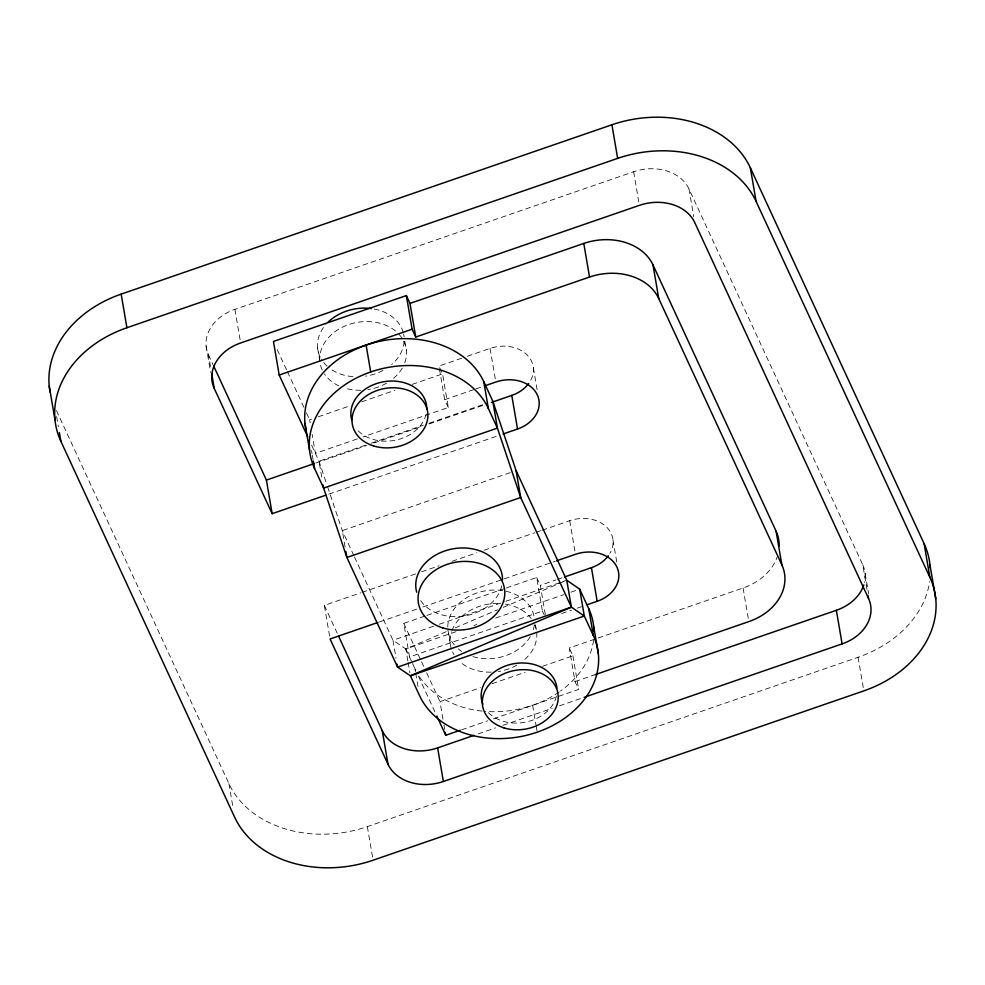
<?xml version="1.0" encoding="UTF-8"?>
<svg xmlns="http://www.w3.org/2000/svg" width="985" height="985" viewBox="0 0 985 985"><rect width="100%" height="100%" fill="white"/><g stroke="black" fill="none" stroke-linecap="round" stroke-linejoin="round"><path stroke-width="0.74" stroke-dasharray="4.92 3.69" d="M354.477 556.968L392.978 640.238L405.808 648.943L446.759 631.459M455.23 627.851L497.585 609.777M503.237 607.363L565.365 580.854M210.495 366.482L208.488 354.797A43.623 34.044 -9.7 0 1 234.91 309.352L633.638 171.759A43.623 34.044 -9.7 0 1 689.008 188.972L862.774 564.848L867.022 589.683M461.669 358.22L438.941 366.063L442.56 373.894L448.31 407.507L363.071 436.921M467.346 356.262L490.062 348.419A32.714 25.536 -9.7 0 1 525.104 353.147A32.714 25.536 -9.7 0 1 530.287 381.047M310.152 422.688L309.659 419.758L312.541 418.76M318.327 416.766L350.106 405.808M361.667 401.818L394.887 390.343M412.223 384.359L442.56 373.894M448.31 407.507L444.691 399.676L474.511 389.383M475.927 388.89L483.032 386.44M357.296 438.916L315.397 453.371L312.159 434.373M365.373 445.208L319.017 461.202L322.083 479.129M371.16 443.213L423.304 425.212M429.103 423.218L487.033 403.222M315.779 463.048L366.592 445.515M373.857 443.004L421.765 426.468M429.029 423.969L484.201 404.933M328.781 494.15L497.203 436.035M510.304 472.628L342.287 530.607L345.107 547.032M329.581 636.064L324.336 605.381L360.633 592.847M362.086 592.354L415.805 573.812M421.617 571.805L439.039 565.796M452.103 561.29L476.789 552.77M484.041 550.258L534.867 532.725M536.308 532.22L540.667 530.718M542.119 530.226L569.712 520.696A32.714 25.536 -9.7 0 1 604.753 525.424A32.714 25.536 -9.7 0 1 609.937 553.324M379.447 621.954L417.197 608.927M423.008 606.92L502.855 579.365M504.308 578.86L555.121 561.327M506.352 587.971L536.69 577.493L542.439 611.106L409.526 656.97L403.776 623.357L425.446 615.884M426.899 615.391L504.911 588.464M545.308 614.554L540.309 585.324L555.934 579.931M557.35 579.451L563.026 577.481M433.523 626.238L392.978 640.238L396.044 658.165M439.322 624.244L504.505 601.749M505.945 601.244L566.781 580.251M407.852 660.886L405.808 648.943L456.535 631.508M473.92 625.524L476.814 624.527M495.652 618.051L563.765 594.644M571.017 592.145L579.709 589.165M561.672 613.544L571.608 610.121M577.296 608.151L581.556 606.686M493.399 718.828L578.638 689.414L575.018 681.583L569.268 647.97L596.787 638.477M598.24 637.972L743.072 587.996A54.532 42.564 -9.7 0 0 777.941 554.53M442.979 719.21L439.987 701.677L480.434 687.715M491.995 683.725L525.214 672.262M542.55 666.279L572.888 655.801L569.268 647.97M575.018 681.583L595.297 674.59M461.62 729.799L487.624 720.823M478.23 733.874L495.627 727.866M502.879 725.366L552.179 708.35M559.431 705.851L582.627 697.848M56.428 410.499L228.902 783.592A109.064 85.116 -9.7 0 0 367.343 826.624L858.083 657.266A109.064 85.116 -9.7 0 0 929.643 581.593M536.69 577.493L540.309 585.324M542.439 611.106L544.249 615.022M277.265 349.7L286.795 370.298M287.423 371.677L303.946 407.396M306.483 412.887L309.659 419.758M403.776 623.357L420.927 660.455M421.568 661.834L424.104 667.325M426.64 672.817L439.987 701.677M311.592 445.121L319.017 461.202L326.774 484.337M405.808 648.943L412.062 662.462M412.518 663.447L415.879 670.711M418.416 676.202L436.195 714.667M353.837 555.577L342.287 530.607L327.266 485.777M208.488 354.797L212.994 364.536M324.336 605.381L337.855 634.611M865.125 573.43L868.622 593.893M858.083 657.266L863.328 687.949M689.008 188.972L693.76 216.725M743.072 587.996L748.317 618.678M633.638 171.759L638.883 202.442M613.002 540.051L617.004 563.432M569.712 520.696L575.203 552.844M533.365 367.774L537.108 389.691M572.888 655.801L578.638 689.414M490.062 348.419L495.566 380.567M535.421 624.822L536.443 630.806A43.623 34.044 -9.7 0 0 534.929 625.081M532.626 705.285L535.951 724.714M536.197 726.204L536.973 730.685M439.445 368.981L444.691 399.676M404.835 341.426L406.374 350.389M450.194 643.34L447.904 629.895A43.623 34.044 -9.7 0 0 454.368 644.941M443.976 725.046L444.727 729.429M415.461 671.708L414.956 668.716A92.701 72.348 -9.7 0 0 416.261 671.351M415.719 673.198L418.022 686.643M408.11 662.376L409.895 672.841M317.576 347.988L319.62 359.944M311.506 450.588L312.011 453.568M312.27 455.07L313.033 459.552M367.343 826.624L372.835 858.772M234.91 309.352L240.402 341.5M206.136 346.203L210.63 372.502M228.902 783.592L233.15 808.439M56.637 416.483L58.386 426.714M501.784 585.755A43.623 34.044 -9.7 0 1 464.415 615.957A43.623 34.044 -9.7 0 1 419.647 599.102M556.439 696.075A38.169 29.796 -9.7 0 1 525.337 722.165A38.169 29.796 -9.7 0 1 486.061 709.914M593.561 640.188A92.701 72.348 -9.7 0 1 560.477 691.027M559.221 691.913A92.701 72.348 -9.7 0 1 485.051 711.367M482.121 711.096A92.701 72.348 -9.7 0 1 416.963 672.669M426.123 414.119A38.169 29.796 -9.7 0 1 395.071 440.246A38.169 29.796 -9.7 0 1 355.77 428.044M534.326 624.835A43.623 34.044 -9.7 0 1 532.651 631.619M530.312 636.544A43.623 34.044 -9.7 0 1 472.468 656.503M461.768 651.491A43.623 34.044 -9.7 0 1 458.37 648.955M447.769 626.928A43.623 34.044 -9.7 0 1 504.554 590.938M505.908 591.209A43.623 34.044 -9.7 0 1 534.215 617.386M536.702 632.296A43.623 34.044 -9.7 0 1 523.072 660.886M516.842 665.109A43.623 34.044 -9.7 0 1 498.25 671.536M491.17 672.164A43.623 34.044 -9.7 0 1 459.626 661.477M453.962 654.606A43.623 34.044 -9.7 0 1 452.546 651.935M451.45 649.152A43.623 34.044 -9.7 0 1 451.499 631.841M451.943 630.572A43.623 34.044 -9.7 0 1 499.961 603.546M505.49 604.137A43.623 34.044 -9.7 0 1 531.198 618.481M862.774 564.848A43.623 34.044 -9.7 0 1 864.534 582.394M398.876 334.174A43.623 34.044 -9.7 0 1 404.626 363.157M402.274 368.082A43.623 34.044 -9.7 0 1 392.756 378.979M386.514 383.202A43.623 34.044 -9.7 0 1 367.922 389.617M360.855 390.245A43.623 34.044 -9.7 0 1 344.442 388.041M338.815 385.861A43.623 34.044 -9.7 0 1 324.471 373.992M322.23 370.028A43.623 34.044 -9.7 0 1 320.063 362.899M319.879 361.433A43.623 34.044 -9.7 0 1 347.126 325.136A43.623 34.044 -9.7 0 1 396.943 332.253M404.145 341.413A43.623 34.044 -9.7 0 1 391.624 364.561M383.017 370.434A43.623 34.044 -9.7 0 1 365.632 376.184M352.913 376.652A43.623 34.044 -9.7 0 1 328.042 367.048M326.995 366.125A43.623 34.044 -9.7 0 1 321.344 359.254M319.928 356.582A43.623 34.044 -9.7 0 1 325.826 324.533M374.226 309.019A43.623 34.044 -9.7 0 1 403.259 332.561M403.616 334.013A43.623 34.044 -9.7 0 1 404.072 336.944"/><path stroke-width="1.48" d="M306.163 430.543A92.701 72.348 -9.7 0 1 373.204 342.879A92.701 72.348 -9.7 0 1 483.77 381.651L492.82 401.227L516.103 470.621L566.781 580.251L579.709 589.165L584.302 616.044L410.4 675.821L419.548 695.607A92.701 72.348 -9.7 0 0 537.219 732.175A92.701 72.348 -9.7 0 0 593.352 635.62L584.302 616.044L571.374 607.142L410.4 675.821L397.571 667.116L346.892 557.485L323.622 488.092L314.572 468.515L313.292 461.042M50.1 392.104A109.064 85.116 -9.7 0 1 121.167 294.121L611.919 124.775A109.064 85.116 -9.7 0 1 750.348 167.795L924.115 543.671A109.064 85.116 -9.7 0 1 930.234 568.086M60.885 441.329A109.064 85.116 -9.7 0 1 126.917 327.734L617.657 158.376A109.064 85.116 -9.7 0 1 756.098 201.408L929.865 577.284A109.064 85.116 -9.7 0 1 863.833 690.879L373.081 860.225A109.064 85.116 -9.7 0 1 234.652 817.205L60.885 441.329L59.383 432.55M595.297 674.59L748.822 621.609A54.532 42.564 -9.7 0 0 781.844 564.811L658.756 298.566A54.532 42.564 -9.7 0 0 589.535 277.044L415.732 337.03L409.982 303.417L406.362 295.586L273.461 341.45L279.198 375.063L307.776 436.884M409.982 303.417L583.785 243.443A54.532 42.564 -9.7 0 1 653.006 264.953L776.094 531.198A54.532 42.564 -9.7 0 1 779.197 546.109M279.198 375.063L412.112 329.199L406.362 295.586M484.448 385.948L495.812 382.032A32.714 25.536 -9.7 0 1 537.342 394.936A32.714 25.536 -9.7 0 1 517.531 429.017L503.015 434.028M325.875 495.16L272.155 513.69L266.418 480.089L314.326 463.553M491.453 402.422L511.781 395.404A32.714 25.536 -9.7 0 0 528.674 383.51M377.994 622.446L330.086 638.982L388.004 764.274A43.623 34.044 -9.7 0 0 443.373 781.487L842.101 643.894A43.623 34.044 -9.7 0 0 868.524 598.449L868.019 595.531M556.574 560.822L575.449 554.309A32.714 25.536 -9.7 0 1 616.979 567.212A32.714 25.536 -9.7 0 1 597.169 601.293L587.232 604.728M564.454 577.001L591.431 567.68A32.714 25.536 -9.7 0 0 608.311 555.786M566.781 580.251L571.374 607.142L397.571 667.116L397.053 664.136M436.835 716.046L445.725 735.278L460.167 730.291M338.495 636.002L382.254 730.673A43.623 34.044 -9.7 0 0 437.635 747.886L473.883 735.376M584.08 697.343L836.363 610.281A43.623 34.044 -9.7 0 0 863.833 584.93M868.524 598.449L694.757 222.573A43.623 34.044 -9.7 0 0 639.376 205.36L240.648 342.965A43.623 34.044 -9.7 0 0 214.237 388.398L272.155 513.69M579.709 589.165L588.759 608.742A92.701 72.348 -9.7 0 1 594.029 631.336M483.77 381.651L488.375 408.529L497.425 428.106L520.696 497.511L571.374 607.142M412.112 329.199L415.732 337.03M213.647 365.927L266.418 480.089M930 565.144L935.75 598.757M924.115 543.671L929.865 577.284M836.363 610.281L842.101 643.894M750.348 167.795L756.098 201.408M776.094 531.198L781.844 564.811M653.006 264.953L658.756 298.566M611.919 124.775L617.657 158.376M583.785 243.443L589.535 277.044M591.431 567.68L597.169 601.293M593.758 626.989L598.363 653.88M588.759 608.742L593.352 635.62M511.781 395.404L517.531 429.017M516.103 470.621L520.696 497.511L346.892 557.485L345.87 551.514M492.82 401.227L497.425 428.106L323.622 488.092L323.105 485.1M445.232 732.36L445.725 735.278M437.635 747.886L443.373 781.487M366.1 345.07L370.692 371.961A92.701 72.348 -9.7 0 0 314.572 468.515M382.254 730.673L388.004 764.274M304.968 423.378L309.561 450.256M211.738 373.783L214.237 388.398M121.167 294.121L126.917 327.734M49.25 386.243L55 419.856M370.692 371.961A92.701 72.348 -9.7 0 1 488.375 408.529M416.692 592.219A43.623 34.044 -9.7 0 1 454.787 548.534A43.623 34.044 -9.7 0 1 502.51 579.759M482.81 704.127A38.169 29.796 -9.7 0 1 512.101 664.05A38.169 29.796 -9.7 0 1 556.968 688.232M351.67 419.782A38.169 29.796 -9.7 0 1 384.987 381.552A38.169 29.796 -9.7 0 1 426.764 408.873M327.833 322.39A43.623 34.044 -9.7 0 1 371.493 308.576M503.877 727.841A38.169 29.796 -9.7 0 0 558.126 694.954A38.169 29.796 -9.7 0 0 498.816 676.436A38.169 29.796 -9.7 0 0 503.877 727.841M373.611 445.946A38.169 29.796 -9.7 0 0 427.785 412.998A38.169 29.796 -9.7 0 0 368.452 394.554A38.169 29.796 -9.7 0 0 373.611 445.946M442.757 627.888A43.623 34.044 -9.7 0 0 504.677 590.237A43.623 34.044 -9.7 0 0 436.86 569.158A43.623 34.044 -9.7 0 0 442.757 627.888"/></g></svg>
